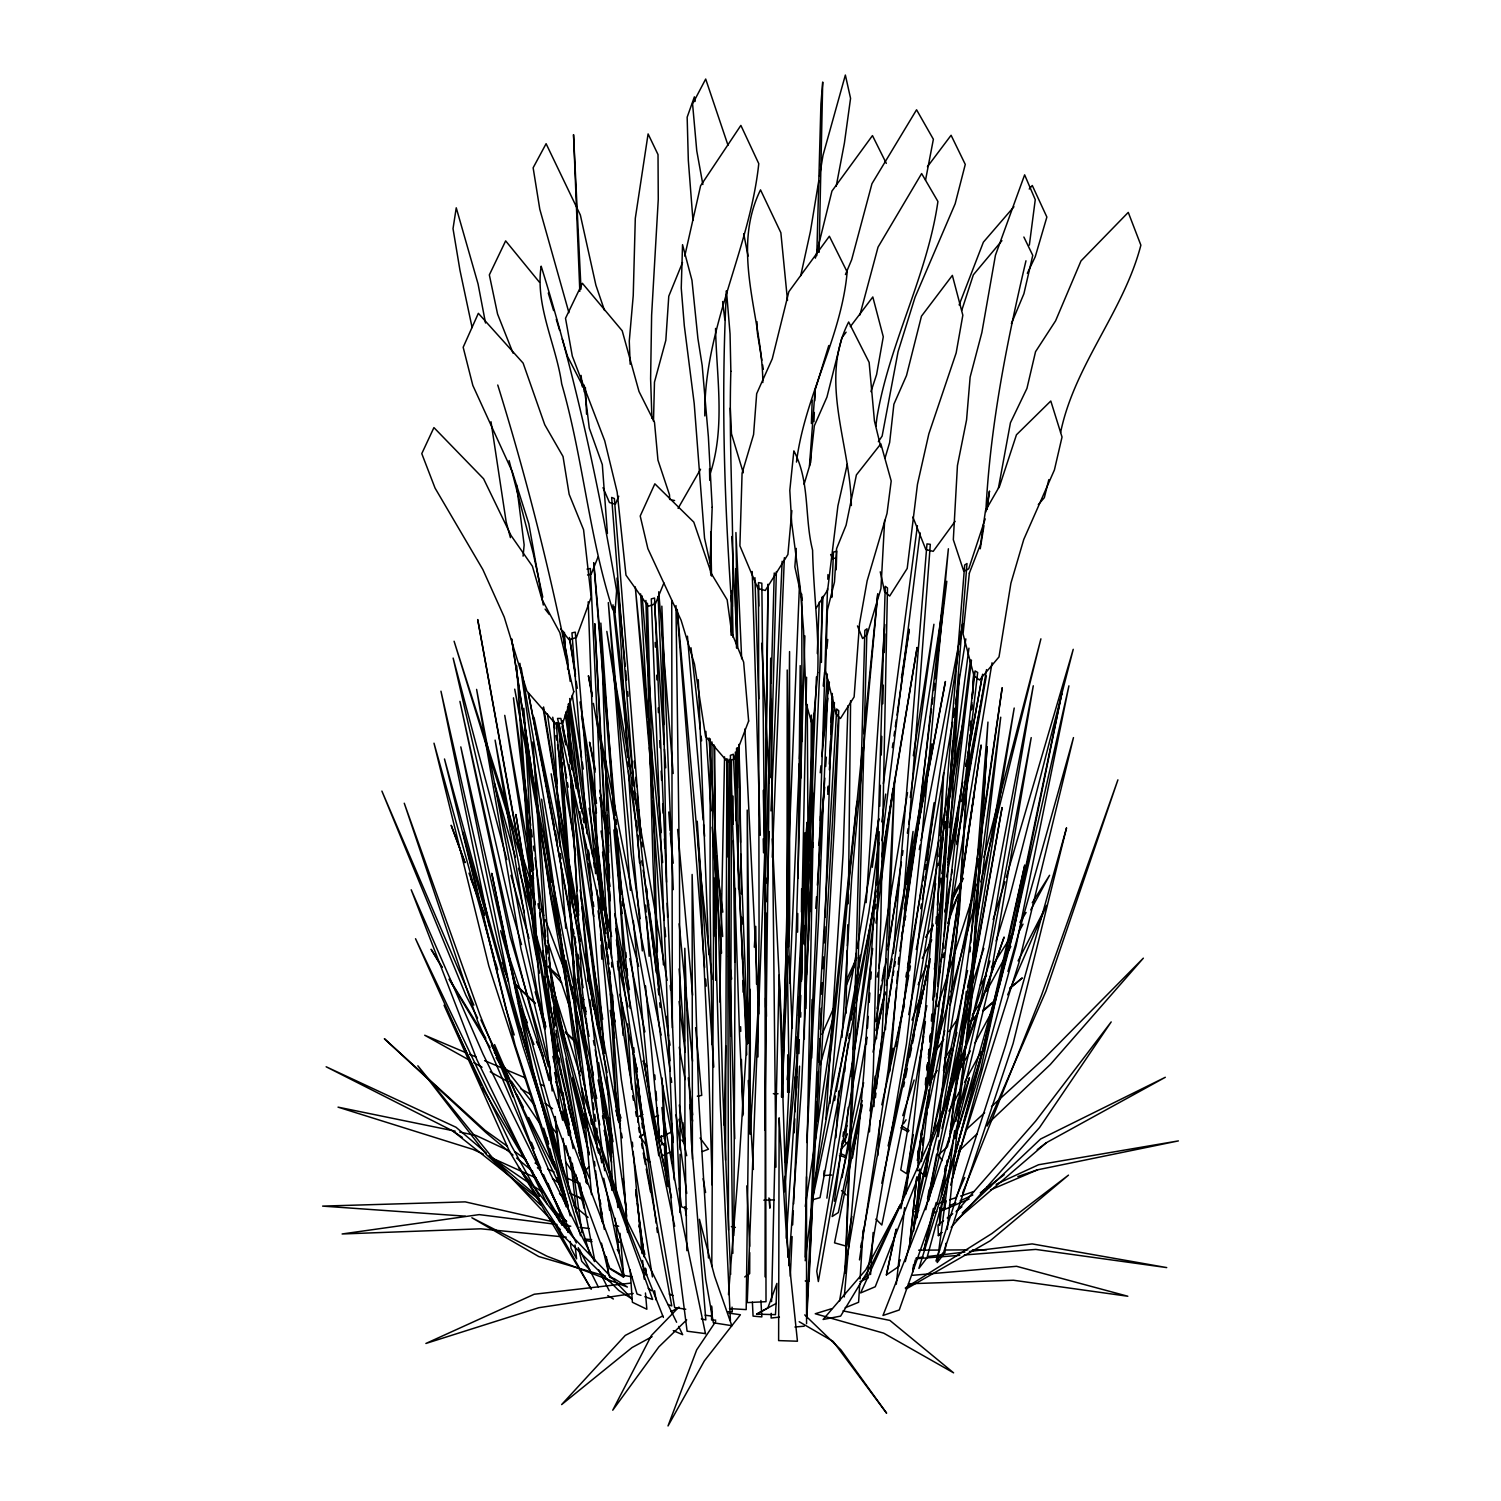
<?xml version="1.0" encoding="UTF-8"?>
<svg xmlns="http://www.w3.org/2000/svg" width="1501" height="1501" viewBox="0 0 1501 1501"><rect width="100%" height="100%" fill="white"/><g stroke="black" fill="none" stroke-linecap="round" stroke-linejoin="round"><path stroke-width="1.5" d="M715.564 328.438C716.484 376.995 725.677 427.766 709.86 474.729M715.621 928.068L714.701 746.278M765.06 1276.844L765.51 928.875L761.833 583.195L758.493 582.594L759.056 928.706L757.967 1056.948M808.457 940.339L807.294 704.438M710.292 738.867L710.048 900.225L712.206 1044.771M710.555 572.838L711.042 551.993L711.155 575.427M749.75 1252.622L749.693 1273.598L744.702 1276.957M750.068 1133.799L750.312 1042.932L747.217 810.071L747.892 1043.401M787.631 1092.334L787.706 1054.809M787.875 946.943L787.894 942.253M671.697 1163.031L671.885 1123.405M672.335 1027.829L671.735 600.438M711.643 1306.039L711.587 1319.998L715.771 1320.148M711.793 1266.469L713.819 877.747L720.311 1104.867L730.405 1320.636M733.82 1235.586L735.359 888.442M731.512 760.688L730.781 1035.971M796.618 1088.187L796.693 1076.555M796.825 1053.27L796.937 1036.985M811.703 1058.092L812.06 999.553M812.979 847.333L812.191 721.343M821.441 662.429L821.779 597.229M726.878 759.131L725.49 1160.217M715.677 980.378L716.709 856.152L722.713 1089.445L730.668 1274.387M730.18 759.619L728.717 940.189L732.863 1253.335M731.193 635.336L731.512 595.465L731.587 635.054M735.94 820.653L736.578 748.173M797.594 932.196L797.763 913.49M798.119 878.404L800.183 665.6L801.102 777.874M801.44 912.008L801.628 888.686M804.292 1038.917L806.093 851.386L796.449 1085.073L786.299 1238.363M850.598 700.742L848.497 889.793M765.229 861.105L767.987 584.208L764.684 852.549M730.068 759.112L727.835 944.054L728.51 1230.032M764.741 1130.272L770.688 658.17L775.961 1167.178M724.57 756.879L719.711 1001.974M810.484 911.445L811.272 715.039M819.79 865.045L819.865 860.373M820.109 844.05L820.315 830.072M820.465 820.747L820.54 816.075M810.596 462.89L810.746 453.658M724.176 1125.243L725.734 1045.803M801.234 943.322L806.581 677.214M844.688 1071.695L844.8 1067.042M845.907 1013.4L847.239 950.433M847.333 945.761L847.765 924.766M848.215 903.771L848.403 894.446M819.077 252.393L822.717 82.03L820.916 103.944L816.769 255.658M805.024 1257.012L812.867 845.438L801.515 1086.593L788.7 1265.568M653.498 421.331L654.474 382.117L665.825 340.314L668.771 296.204L682.523 262.544M782.565 1097.362L784.629 1008.71M784.835 999.385L787.256 894.408M799.545 1066.142L793.635 1203.896M800.671 1017.134L800.784 1012.462M801.534 979.778L804.949 832.717L806.018 1008.484M798.926 1053.589L799.283 1039.63M770.745 699.241L764.778 902.626M771.195 682.88L774.253 572.988M769.244 831.535L766.748 901.726M770.726 777.668L776.392 571.562M771.251 1313.337L771.12 1318.028L779.413 1317.109M771.57 1301.63L779.132 975.087L787.894 1257.444M804.874 635.861L795.962 941.108L785.379 1162.393M876.546 884.596L885.252 586.328L887.485 587.942L880.787 921.745L876.49 1038.73M879.755 806.281L880.374 785.323M881.256 755.041L881.8 736.391M882.776 703.781L883.32 685.15M884.277 652.522L884.84 633.891M567.603 669.352L567.866 660.271C549.103 567.453 525.857 475.442 497.75 385.025M781.496 1097.062L786.899 926.717L789.564 651.565L789.639 923.565L788.569 946.962M827.501 588.617L818.477 871.481L809.001 1086.574M827.801 579.255L827.952 574.583M825.231 917.336L832.305 693.443M836.188 569.817L836.789 551.167L833.449 552.124L831.648 596.422M847.99 705.751L843.13 853.281L825.925 1119.277M811.384 423.526L812.21 400.129M845.082 1273.167L855.701 971.879L864.857 630.326L866.978 628.806L858.009 968.595L845.138 1272.623M784.366 557.697L772.283 857.277M813.955 421.687L814.311 412.437M814.762 400.861L815.193 389.303M794.254 1132.842L794.779 1118.789M795.042 1111.772L796.75 1064.978M797.181 1053.289L797.875 1034.564M798.551 1015.839L799.245 997.133M799.845 980.753L800.802 955.011M805.268 945.011L813.73 713.407L805.268 892.776M816.431 676.876L808.701 870.749M817.313 653.517L819.227 602.145M873.995 1106.593L875.102 1076.161M885.477 1029.63L894.652 780.051L882.044 1034.996L876.396 1088.45M799.32 763.502L789.695 983.155M799.508 758.831L802.284 686.37M788.757 850.917L799.433 585.615M776.111 1303.487L776.918 1283.411L767.855 1307.915L756.635 1314.144L775.454 1314.651L776.111 1303.487L756.635 1314.144M822.98 596.366L806.469 975.012M828.252 680.328L818.608 918.087L806.769 1142.486M764.741 948.463L766.242 913.396M803.748 896.66L796.693 1061.526L784.291 1191.775M804.348 882.738L806.938 822.36L794.723 1056.216L785.811 1169.954M838.946 717.703L834.237 827.726L817.876 1121.472M799.864 1016.365L800.784 995.388M801.403 981.391L802.303 960.396M803.016 944.091L803.842 925.423M813.298 1185.677L809.039 1281.347L805.211 1280.953M815.362 1139.015L817.032 1101.678M817.238 1097.006L818.383 1071.339M818.795 1062.014L819.827 1038.673M820.259 1029.348L821.178 1008.334M821.816 994.337L822.323 982.667M822.961 968.67L823.467 957M824.105 943.003L824.818 926.68M770.951 810.878L782.152 561.243M781.758 1096.612L788.138 956.306M790.295 1276.282L792.134 1236.58M792.659 1224.91L793.316 1210.913M784.273 1185.677L784.723 1176.352M827.764 794.348L828.12 787.368M829.303 764.122L830.503 740.856M830.86 733.876L832.755 696.67M884.652 520.34L880.937 588.561L867.222 634.323L862.606 638.525L857.484 625.917M944.11 935.949L959.383 674.549L947.9 816.882M835.926 1137.645L838.759 1091.021M842.023 1037.416L851.649 878.911L877.747 594.115M870.58 1274.48L873.132 1232.509M877.822 1155.545L879.942 1120.572M970.059 735.152L959.514 909.512L930.245 1139.353M970.34 730.499L970.903 721.193M971.597 709.579L971.879 704.926M972.31 697.946L973.849 672.373L972.179 698.04M937.712 986.082L952.891 741.138L934.579 996.72M969.834 735.302L958.557 914.616L937.937 1135.338M970.415 725.977L970.715 721.324M971.447 709.673L971.879 702.693M973.361 958.951L973.793 951.972M977.226 896.247L987.958 722.075L970.809 942.59M750.068 1134.081L758.774 999.216M766.279 882.963L766.579 878.31M822.923 743.708L827.351 674.062M859.773 1283.599L858.591 1302.268L845.157 1307.784M860.073 1278.927L863.188 1229.919M869.454 1131.923L873.319 1071.245L879.211 831.685L863.938 1071.489L844.256 1296.958M884.858 624.585L866.171 902.645M913.527 1264.724L913.077 1271.741L913.64 1266.544M916.604 1218.024L919.832 1168.979M925.348 1084.904L925.817 1077.906M935.949 923.772L936.399 916.755M866.377 1044.415L866.846 1037.416M867.484 1028.054L868.272 1016.383M869.229 1002.349L869.848 993.005M870.805 978.99L871.274 971.973M875.552 908.893L875.871 904.221M754.29 947.15L755.754 926.342L756.523 984.187M815.737 908.368L816.544 896.754M817.37 885.14L824.837 778.137M825.663 766.504L826.3 757.198M917.167 1217.461L920.545 1170.705M921.389 1159.016L921.895 1151.999M922.402 1144.982L922.909 1137.964M927.111 1079.519L926.774 1084.21L975.106 670.928L977.676 672.467L933.378 1055.109M927.787 1070.175L928.293 1063.158M928.631 1058.486L929.307 1049.143M929.813 1042.126L930.32 1035.108M931.333 1021.074L931.84 1014.076M932.853 1000.041L966.982 563.532L964.693 564.995L937.337 905.122M809.471 465.985L815.081 390.129L828.777 345.568M796.262 548.409L794.855 566.853L802.153 600.044M827.783 790.764L828.12 786.13M829.359 769.863L834.443 702.468M784.179 1190.837L785.267 1176.915M970.096 951.878L970.453 947.225M704.813 415.927C703.65 328.006 749.656 249.598 758.774 163.665L740.875 125.39L700.592 185.768L684.756 256.071M728.473 1294.575L739.524 1155.808L750.181 989.347L746.185 1309.604L729.467 1308.591M889.718 1071.526L896.435 987.639M896.81 982.967L897.729 971.316M898.292 964.336L898.855 957.338M903.508 899.08L930.32 544.319L926.98 543.906L893.358 953.491M946.024 840.222L936.887 947.431M946.399 835.55L947.525 821.554M824.143 1170.855L823.749 1175.508L831.685 1175.039M829.959 1103.404L849.228 880.149L862.418 747.592M848.29 1107.4L845.232 1142.299L849.247 1144.381M853.375 1049.237L853.769 1044.583M791.853 510.584L787.912 554.507L765.285 590.493L757.855 588.43L739.899 545.839L742.076 473.171L753.577 434.558L756.673 393.694L772.264 358.795L788.851 291.701L829.359 236.239L847.164 271.944C841.31 338.081 804.574 396.283 796.487 462.083M985.838 511.954C989.985 426.903 1006.552 343.448 1025.971 260.78M824.706 787.124L818.908 845.194M830.71 721.793L832.436 703.125M933.172 1186.447L934.035 1177.159M523.08 556.158L524.149 544.919L516.513 484.804M808.382 839.866L810.184 821.216M810.859 814.236L812.885 793.26M823.242 686.051L824.593 672.073M826.845 648.77L827.745 639.445M831.817 597.492L832.267 592.839M863.807 733.651L877.71 594.096M820.24 772.771L820.953 765.791M821.891 756.466L827.745 698.246M828.214 693.575L829.378 681.942M945.874 1243.353L944.936 1252.622L937.206 1262.547L954.655 1130.591M947.262 1229.432L970.265 999.854L987.039 746.672L971.185 1005.576L955.874 1121.322M794.686 1081.677L795.155 1077.043M909.456 1247.275L916.661 1177.666M917.392 1170.705L921.483 1131.266M924.841 1098.788L932.29 1026.853L943.679 772.677L923.922 1029.029L906.079 1193.764M875.421 1097.738L875.909 1093.084M917.805 1154.682L918.293 1150.029M926.924 1068.731L927.43 1064.078M928.406 1054.79L928.913 1050.137M929.888 1040.85L930.639 1033.889M903.358 1009.104L922.046 835.25L948.388 548.766L917.524 831.254L899.831 951.071M896.285 1284.237L904.578 1207.686M909.85 1241.665L916.848 1176.822M918.349 1162.919L921.858 1130.497M787.162 1079.575L788.419 1067.962M808.364 884.389L812.904 842.549M913.621 1230.97L920.376 1170.799M921.408 1161.549L929.475 1089.82M930.001 1085.185L931.558 1071.301M932.327 1064.359L932.853 1059.725M942.797 1197.573L939.626 1225.398L939.757 1207.611M944.129 1185.996L947.037 1160.498M949.157 1141.961L966.344 991.298M971.447 660.065L947.881 859.435M917.205 827.445L917.768 822.792M918.312 818.158L931.446 708.997M932.008 704.344L932.853 697.383M933.678 690.422L934.523 683.443M935.085 678.808L946.812 581.262L908.818 823.955M805.193 1260.727L832.455 1038.092L856.94 801.44L830.353 1042.839L805.249 1206.429M881.95 840.654L920.075 532.78M949.345 827.576L970.434 660.29M927.224 1070.851L928.106 1063.871M928.988 1056.892L929.87 1049.912M930.751 1042.932L931.633 1035.971M932.515 1028.992L933.097 1024.339M939.57 973.173L940.452 966.194M941.033 961.541L941.915 954.561M942.515 949.908L943.397 942.928M872.7 948.501L861.799 1034.076L818.345 1281.554L816.769 1271.272L853.337 1056.948M875.946 923.059L893.039 788.926L877.222 897.56M925.517 1176.503L927.881 1157.928M1029.348 245.132L1035.258 199.671L1024.639 174.848L995.444 255.226L981.86 332.565L970.134 377.089L966.569 419.886L957.432 465.591L953.323 539.685L963.792 571.337L968.708 568.841L985.2 518.914M878.76 818.552L872.287 867.315M883.376 783.691L917.411 525.744M947.788 809.958L948.388 805.343M951.428 782.227L952.628 772.977M954.448 759.112L968.952 648.169M987.076 509.496L989.497 491.015L986.532 509.496M875.815 426.359L877.016 417.184C889.342 342.997 927.28 275.959 937.919 201.49L921.633 173.553L878.029 247.14L859.885 315.004M834.387 1201.269L842.342 1141.173M842.943 1136.538L843.562 1131.923M850.917 1076.442L853.356 1057.961M854.576 1048.711L875.702 889.211M876.321 884.596L877.241 877.653M901.407 862.156L887.992 949.964M902.364 855.232L902.983 850.617M910.244 797.481L933.922 624.266L913.321 755.716M926.849 1069.725L927.787 1062.746M928.425 1058.111L929.682 1048.824M930.639 1041.844L931.577 1034.883M932.534 1027.922L937.262 993.08M826.863 1198.154L848.14 1043.139M848.778 1038.523L849.416 1033.889M851.33 1020.005L855.776 987.62M856.414 982.986L860.223 955.236M918.687 1070.269L919.325 1065.635M919.963 1061.001L925.423 1021.618M941.352 1196.109L943.566 1179.992M944.842 1170.78L945.48 1166.183M950.246 1131.66L972.798 968.239M977.902 858.647L967.732 930.245L943.491 1070.626M978.896 851.705L979.872 844.782M980.528 840.166L1002.18 687.721L967.376 925.46L950.171 1005.295M878.779 842.793L868.835 912.42L836.263 1091.433M881.762 821.891L885.721 794.048M892.345 747.611L893.02 742.976M894.014 736.015L894.671 731.362M895.328 726.728L896.322 719.767M896.998 715.114L909.25 629.238L901.444 677.87M874.201 918.349L854.519 1050.025M904.127 920.244L904.803 915.61M905.478 910.976L914.916 846.02M974.318 793.56L938.35 1037.285L900.881 1208.661M859.473 1259.902L888.329 1068.881L913.058 831.46L879.061 1069.068L839.528 1301.198M925.085 869.285L925.779 864.689M926.492 860.092L958.539 651.078M959.589 644.192L962.76 623.515L921.051 840.447M907.523 792.603L878.873 967.864M907.355 833.205L908.086 828.571M878.76 819.114L857.184 948.369M952.516 722.075L922.365 899.455M953.266 717.459L954.749 708.209M955.48 703.594L965.837 638.901M980.247 548.784L983.962 525.669M973.305 961.935L1014.207 708.04L974.993 929.119M903.527 1079.482L935.686 883.676M938.707 865.251L943.247 837.596M944.767 828.383L945.893 821.479M992.048 662.785L944.786 948.276M818.777 180.795L810.39 231.586L800.708 275.734M819.546 176.18L822.98 155.391L845.363 75.05L850.56 98.353L844.425 142.989L836.188 186.33M875.74 895.365L856.227 1003.043M882.25 856.339L917.149 647.419L881.837 856.583M876.021 891.069L870.205 925.535L812.416 1199.806L820.034 1197.629L855.382 1007.621M889.549 996.139L892.251 980.078M893.02 975.5L893.808 970.903M894.577 966.325L895.346 961.728M904.221 908.968L932.027 743.802L886.322 985.425M913.283 1134.606L906.66 1173.707L900.788 1169.973L923.715 1036.403M943.228 957.488L943.998 952.891M852.455 1157.984L859.96 1114.061M860.748 1109.445L861.536 1104.83M875.758 1021.618L886.416 959.195M851.893 1216.467L846.808 1246.299L834.537 1242.847L862.362 1104.961M869.942 1110.89L881.706 1042.032M882.494 1037.454L883.282 1032.857M885.628 1019.085L889.155 998.428M956.925 842.924L986.532 669.596M927.505 1198.999L929.081 1189.749M938.181 1136.632L965.462 977.282L1000.735 717.197L970.959 973.361L947.075 1099.239M877.203 1008.578L878.01 1003.963M878.798 999.366L879.605 994.75M880.393 990.135L881.2 985.519M881.988 980.903L884.389 967.057M887.973 946.287L898.743 883.976M945.067 912.026L946.662 902.814M896.041 1229.357L886.416 1274.931L898.574 1266.619L899.774 1259.714M918.068 1154.006L929.194 1089.651M929.982 1085.054L943.51 1006.908M931.183 1141.98L925.216 1176.503L918.593 1170.33M842.08 1177.628L866.752 1037.003M877.259 977.076L878.066 972.46M945.048 911.557L950.715 879.211M951.521 874.595L952.328 869.98M956.775 844.575L986.326 675.957L961.447 801.534M898.574 1266.619L899.793 1259.695M917.299 1160.498L940.076 1031.318L981.147 744.984L941.765 1012.894L900.844 1206.579M912.514 1038.636L932.834 924.016M939.345 887.335L940.977 878.179M941.784 873.582L944.223 859.829M945.03 855.251L946.249 848.365M890.299 1064.19L893.17 1048.148M905.854 977.057L906.66 972.46M907.486 967.882L922.214 885.327M923.04 880.749L923.847 876.171M896.003 1046.441L896.829 1041.863M897.654 1037.266L908.762 975.237M909.587 970.659L910.413 966.062M920.713 908.63L921.539 904.034M813.167 1191.212L856.358 952.947M937.187 925.216L942.196 897.579M948.032 865.345L961.353 791.665M965.95 766.336L982.611 674.23M834.594 1100.608L835.438 1096.011M860.617 1247.369L861.461 1242.772M862.287 1238.156L897.467 1044.79L934.091 802.772L906.454 1043.814L866.884 1276.319L863.188 1278.571M937.525 863.45L908.705 1014.657M938.782 856.583L945.048 822.229M946.305 815.343L964.317 716.84L939.814 835.419M998.409 488.163L1010.436 422.775L1026.947 388.403L1035.54 351.703L1055.597 320.801L1080.983 260.949L1128.264 212.392L1140.873 245.17C1123.686 311.551 1074.547 364.724 1060.607 432.438M937.412 919.7L938.256 915.103M939.101 910.525L941.634 896.754M942.497 892.176L943.341 887.579M947.975 862.343L962.76 782.059M965.725 765.998L966.569 761.401M967.413 756.823L982.198 676.519M907.186 884.258L908.067 879.661M908.931 875.045L945.424 681.51L914.784 842.061M885.027 992.33L873.019 1052.088M927.974 1199.956L936.662 1154.175M937.525 1149.597L939.27 1140.441M925.535 180.12L933.378 139.274L916.567 109.779L871.968 183.685L851.667 259.711L845.438 274.57M910.413 864.989L913.921 846.639M919.287 849.585L920.169 845.025M937.468 922.552L938.838 915.704M939.739 911.145L941.99 899.718M946.512 876.884L958.276 817.52M903.564 1086.78L904.503 1082.202M905.459 1077.624L907.336 1068.468M909.7 1057.042L911.576 1047.886M912.514 1043.308L914.409 1034.151M918.162 1015.858L919.588 1008.991M920.526 1004.413L929.945 958.67M926.849 1005.651L881.837 1225.041L875.89 1219.056M934.354 969.083L935.761 962.216M916.267 949.439L938.875 839.978M901.444 936.493L903.846 925.048M904.803 920.469L905.741 915.891M912.871 1271.403L915.272 1259.977M925.779 1209.75L961.147 1040.812L1002.086 807.557L959.383 1046.891L905.272 1261.628M862.118 1100.608L838.327 1212.545L832.154 1216.523L863.638 1082.671M876.697 1032.088L884.952 993.249M888.348 977.264L892.232 958.989M913.34 1224.91L967.563 970.547M881.781 1183.257L930.001 959.12M917.749 1155.845L918.725 1151.286M926.098 1117.063L927.074 1112.504M928.068 1107.944L944.767 1030.38M886.416 1274.931L896.397 1229.225M881.8 1104.849L904.409 1004.244M847.296 464.203L837.914 505.875L827.651 590.024L816.375 607.755M888.104 1145.938L929.926 961.878M941.99 1128.527L960.077 1048.824M961.128 1044.283L962.16 1039.724M963.192 1035.165L984.393 941.821L1033.288 685.788L989.234 947.112L928.612 1200.913M933.434 1208.324L924.053 1249.451L936.174 1202.545M947.469 1146.595L958.407 1098.601M959.439 1094.023L982.329 993.456L1031.206 737.61L988.296 989.909L959.458 1107.532M875.909 1030.493L884.99 991.917M888.198 978.296L890.862 966.963M915.103 1209.543L916.173 1205.003M917.786 1198.173L931.708 1139.128M933.847 1130.047L956.869 1032.388M967.582 986.945L972.948 964.242M952.141 1179.505L960.396 1145.638M983.455 1050.775L986.757 1037.229M987.864 1032.707L990.06 1023.682M998.84 987.545L1011.486 935.592L1061.714 693.706L1013.475 931.521L1001.505 974.262M815.362 258.153L831.948 191.059L872.456 135.597L886.303 163.365M980.847 881.931L1040.906 638.826L983.924 857.24M1048.824 479.645L1044.34 497.638L1038.317 504.674M820.315 1064.622L833.768 1015.558M979.234 875.252L980.397 870.749M946.925 1185.452L943.941 1196.785L944.448 1207.667L946.287 1200.894M954.073 1158.265L1011.224 940.789L1068.918 685.844L1016.027 946.193L950.621 1185.115M937.637 1041.225L949.833 996.364M951.052 991.88L974.806 904.39M958.595 1127.195L1000.229 978.765M1004.976 881.781L993.155 919.569M1006.289 877.297L1073.234 649.314L1009.179 898.799L996.139 941.014M804.104 484.26L810.09 464.128L814.33 425.815L826.938 397.108L841.892 337.763L846.114 332.19M884.99 458.218L889.643 442.551L893.883 404.238L906.51 375.531L921.464 316.186L952.366 275.396L962.835 315.21L956.156 352.96L928.838 433.864L917.467 484.298L907.204 568.447L889.68 596.047L884.633 591.75L880.261 571.825M937.75 1129.784L941.183 1118.677M955.612 1072.052L956.981 1067.605M967.282 1034.283L989.947 960.996M953.942 1169.579L1018.841 963.06L1073.478 737.591L1007.94 971.466M944.542 1171.662L951.578 1149.41M955.105 1138.283L986.814 1038.185M902.776 1115.637L914.128 1080.026M937.562 1006.589L976.626 884.202M943.697 1072.54L950.865 1050.362M967.357 999.385L983.83 948.388M961.747 310.388L973.361 274.796L1001.918 240.685M870.936 391.648L876.603 374.518L883.282 336.787L872.813 296.973L850.335 326.636M912.008 1020.023L922.552 991.429M947.731 923.284L958.276 894.69L949.683 913.959M822.004 1034.358L834.256 1006.646M959.139 304.947L983.38 242.168L1013.944 206.744M598.055 556.946L591.244 574.02L587.566 575.033M962.629 1192.957L1041.563 995.107L1117.907 779.845L1045.953 991.129L987.151 1126.031M565.37 1196.241L563.663 1200.481L562.95 1193.539M663.93 582.951L655.468 603.665L648.282 606.348L625.973 575.146L617.155 492.084L604.734 440.844L572.313 356.112L565.521 318.287L582.369 283.276L622.202 330.783L639.013 391.498L654.511 422.4L657.945 460.094L669.502 494.842L669.69 499.495M576.853 1177.816L575.239 1181.756L574.076 1177.253M846.208 985.688L855.082 964.355M1011.374 323.653L1023.907 293.746L1032.763 255.376L1023.87 237.027M618.75 496.212L615.335 504.298L609.462 502.516L603.027 487.675M845.082 1130.009L846.92 1125.731M562.031 1222.696L563.869 1218.474M1007.678 994.844L1046.629 905.366L1018.072 960.884M955.405 1198.83L964.749 1177.422M918.18 984.6L926.774 965.331M845.982 981.166L856.752 957.826M1027.322 273.313L1035.258 256.69L1046.872 217.045L1032.275 185.486L1029.217 189.032M841.517 1146.332L847.577 1133.818M922.271 958.332L931.765 939.87M952.872 898.855L963.436 878.348L952.084 896.041M991.598 1012.293L975.012 1042.876M948.951 1111.134L960.002 1090.627M964.43 1082.427L981.016 1051.657M986.513 991.279L1010.848 946.512M1018.597 932.271L1023.025 924.128M1030.755 909.887L1049.574 875.289L1032.256 902.72M678.077 508.37L700.554 469.231M958.745 1071.114L970.359 1050.944M980.322 985.031L986.513 975.218M991.448 967.394L1012.481 934.072M1019.892 922.308L1026.084 912.514M903.564 1123.724L906.06 1119.784M929.776 1082.315L937.262 1070.476M944.767 1058.637L950.996 1048.786M972.235 1015.258L980.979 1001.448M907.955 964.805L910.469 960.884M925.592 937.299L933.172 925.517M945.78 905.872L948.294 901.932M715.696 1321.537L696.689 1349.868L668.02 1425.95L704.344 1360.919L740.406 1314.745L728.923 1313.094M878.348 441.726L882.138 436.078L898.086 351.609L915.047 297.292L955.161 203.761L965.274 164.416L951.09 135.259L927.412 166.742M935.761 1050.831L943.735 1039.236M949.026 1031.525L958.313 1018.016M955.086 521.372L933.19 551.336L925.854 549.554L912.871 517.057M956.137 1211.889L1035.671 1121.078L1111.19 1021.918L1039.536 1127.57L951.165 1227.349M584.602 1171.606L588.88 1166.765M841.16 1149.034L847.633 1142.242M678.658 1307.296L651.396 1335.515L612.746 1410.208L658.864 1346.885L686.689 1319.867M958.332 1151.586L977.057 1133.874M987.283 1124.193L1050.287 1064.565L1143.349 958.163L1044.452 1058.205L991.486 1106.537M943.547 1220.745L938.031 1224.929L938.35 1235.604L941.765 1232.396M962.216 1213.071L1040.625 1138.996L1165.32 1077.286L1046.422 1142.674L1037.229 1149.635M947.037 1147.083L938.5 1154.869L942.215 1160.648M965.837 1129.915L984.637 1112.766M938.35 1235.604L941.896 1232.565M956.062 1220.369L1046.422 1142.674M970.828 1021.28L976.157 1016.796M983.249 1010.83L993.887 1001.861M1009.873 988.408L1022.294 977.939L1009.685 988.333M935.874 1049.161L939.476 1046.197M970.078 1020.98L977.282 1015.032M982.686 1010.586L995.294 1000.191M905.272 1288.064L991.88 1233.559L1068.487 1175.133L990.135 1240.839L906.116 1289.003M947.225 1217.968L952.722 1213.784M956.4 1210.988L961.916 1206.804M980.284 1192.863L1004.169 1174.739M640.983 1136.163L644.342 1133.724L635.617 1082.953M639.445 1137.158L643.085 1134.869M652.109 1336.64L632.052 1347.56L561.637 1404.58L625.26 1335.421L662.692 1315.964M671.003 1311.63L679.315 1307.315M639.238 1116.275L643.01 1114.455M661.81 1156.126L670.046 1152.111M672.035 1131.773L659.446 1137.608L645.524 985.913M859.942 1281.666L868.347 1277.783M932.515 1213.577L936.755 1211.626M940.996 1209.675L945.236 1207.723M949.476 1205.753L955.856 1202.826M960.096 1200.875L972.817 1195.021M983.436 1190.143L989.797 1187.216M996.157 1184.27L1038.598 1164.738L1178.379 1140.91L1037.623 1169.804L1017.828 1176.54M941.333 1210.875L969.139 1199.018M990.547 1189.88L1037.623 1169.804M702.468 1151.492L708.434 1149.222L700.104 1138.002M654.173 1117.138L658.526 1115.524M914.465 1211.776L918.856 1210.275M936.455 1204.271L945.255 1201.288M949.645 1199.787L956.25 1197.535M960.64 1196.034L973.83 1191.531M987.039 1187.047L991.429 1185.546M831.854 1308.628L815.249 1313.75L883.714 1333.169L953.604 1372.852L889.887 1320.411L843.018 1310.88M587.022 569.123L590.343 568.504L606.254 916.905M697.346 1096.18L701.736 1095.374L695.601 1027.716M836.245 557.978L832.53 558.578L830.635 554.488M633.197 1293.468L538.821 1307.709L425.89 1343.47L534.225 1294.237L630.439 1283.149M916.173 1257.932L923.134 1257.088M927.768 1256.525L964.88 1252.04M969.533 1251.478L1032.163 1243.897L1166.727 1267.594L1035.728 1249.414L964.374 1254.967M794.93 1327.015L804.236 1326.19M912.702 1275.306L1016.552 1266.3L1127.814 1296.245L1013.419 1280.24L908.424 1283.787M916.023 1258.739L959.758 1255.324M763.821 1200.181L774.272 1199.881M918.631 1250.183L939.72 1250.052M944.392 1250.014L967.826 1249.864M972.498 1249.826L986.551 1249.733M773.334 1093.704L778.025 1093.741M728.098 1311.705L732.282 1311.836L732.075 1307.146M465.272 1216.166L322.621 1206.11L465.197 1201.869L553.944 1222.02M566.233 1237.18L480.77 1228.812L342.115 1233.972L479.213 1214.609L557.04 1224.46M584.715 1239L591.657 1239.676M561.618 1225.041L570.774 1226.204M579.93 1227.349L589.086 1228.512M705.17 1315.214L712.056 1316.152L711.474 1306.846M685.769 1309.228L674.643 1307.521L643.46 1123.986L615.86 928.594L652.597 1121.81L674.681 1226.242M632.221 1276.863L623.665 1275.362L620.044 1233.297M671.247 499.908L674.587 500.527M614.416 1225.416L618.693 1226.242M585.277 1240.37L592.069 1241.74M455.159 1131.154L338.044 1107.138L472.777 1149.334L483.322 1154.1M459.756 1132.092L475.817 1135.375L509.683 1151.211M731.419 1226.598L735.359 1227.405M560.755 1223.559L567.584 1225.116M701.361 1318.891L705.826 1319.923L691.21 1139.578L684.812 948.276L684.906 1134.437L686.858 1250.671M605.335 1276.038L538.765 1256.543L471.877 1217.761L546.908 1256.168L627.399 1287.051L614.209 1278.627L609.762 1277.332M839.453 1155.357L845.326 1157.365M640.946 1295.363L637.043 1293.993L583.345 1114.511L535.013 930.376L587.604 1120.14L652.616 1299.453L644.83 1296.714M669.24 1294.05L673.18 1295.551M667.832 1304.425L671.754 1305.945L630.664 1079.031L594.865 848.44L621.301 1079.388L652.428 1276.938M687.083 1208.887L681.529 1206.748L679.259 1188.229M465.348 1052.464L424.708 1035.24L469.757 1060.381M469.625 1054.265L476.042 1056.985M484.598 1060.607L525.219 1077.831M540.191 1084.172L544.469 1085.973M673.274 1330.637L682.692 1334.708L678.64 1326.415M840.053 1153.35L846.376 1156.164M489.645 1156.952L536.007 1177.91M569.723 1193.145L582.369 1198.849M535.069 1163.087L539.309 1165.076M547.771 1169.035L554.113 1172M566.815 1177.929L579.499 1183.876M462.383 1137.495L452.795 1130.947L326.149 1066.779L455.985 1127.251L486.305 1153.031M642.935 1272.098L646.856 1274.236M900.769 1127.776L908.18 1131.829M473.847 1062.67L482.046 1067.23M490.227 1071.808L508.651 1082.09M520.941 1088.938L531.185 1094.642M610.738 1268.72L624.078 1276.413L603.721 1178.21M605.034 1278.552L610.738 1281.854M799.189 1321.724L833.149 1341.425L886.622 1413.21L840.898 1349.812L804.724 1314.895M607.811 1295.607L613.384 1299.003M901.745 1125.769L909.024 1130.722M489.213 1155.808L542.855 1192.432M507.376 1146.276L484.842 1130.159L384.35 1038.711L486.211 1132.805L513.023 1155.057M514.899 1151.642L526.157 1159.71M537.414 1167.759L541.186 1170.442M552.443 1178.51L559.948 1183.876M578.729 1197.291L582.482 1199.974M648.188 1288.233L651.603 1290.691M644.285 1157.909L649.933 1161.98M545.013 1103.291L552.556 1108.714M452.795 1130.947L539.009 1199.468M555.52 1212.583L566.515 1221.326M516.588 1158.022L532.686 1171.38M559.479 1193.633L563.063 1196.616M573.776 1205.509L588.073 1217.386M489.87 1156.07L536.251 1195.49M554.094 1210.65L566.571 1221.27M548.203 966.606L560.117 977.601M580.549 996.458L583.945 999.61M594.152 1009.047L597.567 1012.181M540.529 1204.984L486.418 1154.55L417.841 1065.785L491.934 1157.121L560.229 1229.525M564.207 1227.049L569.273 1231.777M515.237 984.187L535.294 1003.231M565.37 1031.806L573.738 1039.743L579.011 1047.435M841.573 1190.612L846.132 1194.965M515.181 984.393L535.2 1003.587M565.22 1032.369L578.56 1045.146M589.63 1269.752L581.731 1261.272L578.26 1247.669M658.057 1138.077L665.543 1146.839M549.554 968.595L561.693 982.892M581.431 1006.102L585.972 1011.449M596.61 1023.945L601.169 1029.311M539.478 282.263L505.649 240.873L489.345 274.889L497.563 314.047L513.023 353.091M535.182 1106.162L500.396 1062.033L494.317 1052.145M549.666 1124.53L556.927 1133.724M581.562 1164.964L585.897 1170.48M545.088 609.106L549.328 614.509M560.605 628.938L569.067 639.764L576.384 637.512L591.188 597.154L583.57 529.722L569.16 494.336L563.025 456.492L544.75 424.727L523.117 363.111L478.35 313.315L463.171 347.275L472.834 385.438L512.404 471.971L528.84 523.849L543.287 605.034M643.16 1061.338L647.325 1066.948M681.886 1140.066L684.55 1143.856M639.782 1136.013L646.406 1145.638M504.805 1071.433L496.099 1057.642M511.278 1081.058L541.073 1125.337M565.671 1161.905L572.144 1171.53M442.044 967.057L431.106 949.251L441.932 967.319M449.343 978.933L485.817 1038.298M591.244 1289.209L553.081 1220.988M449.155 979.346L490.095 1047.604M590.962 1288.608L509.758 1151.942L444.052 1005.22L511.184 1145.301L539.497 1196.447M482.365 1087.944L564.226 1226.017M559.779 1222.246L488.125 1090.795L415.533 938.725L481.427 1085.805M617.249 1249.507L619.087 1252.979L615.072 1218.174M477.581 1018.053L465.873 995.257L381.892 791.083L473.866 1005.163M491.409 1044.996L508.445 1078.168M516.944 1094.736L523.342 1107.175M528.652 1117.532L555.257 1169.354M594.546 1261.572L550.623 1174.251L494.58 1044.583L541.805 1173.932L576.328 1242.978M598.73 1269.884L609.2 1290.672M579.461 1249.264L598.299 1286.92M559.779 1210.144L483.022 1054.077L411.199 889.774L476.774 1059.387L547.058 1203.896M676.613 1322.25L625.955 1218.474L582.088 1090.852L622.052 1212.264L663.386 1317.446M615.954 1235.267L619.369 1242.378M518.333 1003.662L527.395 1022.669M536.476 1041.675L543.55 1056.441M555.651 1081.771L562.706 1096.556M480.902 1019.948L565.314 1197.273M568.297 1232.471L548.034 1183.426M540.773 1168.172L477.449 1020.661L404.257 803.223L479.832 1014.62L513.061 1096.856M543.512 1174.589L568.297 1232.302M522.329 1016.421L533.962 1044.49M561.712 1111.397L565.295 1120.027M567.078 1124.343L570.661 1132.974M578.711 1152.393L589.461 1178.304M531.41 1142.299L534.037 1148.79M541.204 908.968L543.7 915.497M545.37 919.85L565.314 972.104M616.029 1104.942L621.02 1118.001M464.972 862.306L451.163 825.269L464.954 862.681M469.025 873.188L484.448 914.578M502.31 962.479L507.188 975.556M470.639 878.085L484.429 915.497M503.886 968.314L507.132 977.113M604.528 310.463L595.897 285.209L580.362 215.056L546.101 143.702L533.136 167.793L539.797 209.239L568.917 312.677M728.004 145.278L705.695 79.046L692.58 103.944L696.764 150.851L702.862 184.492M534.806 902.758L454.09 641.227L530.397 880.655M547.396 940.527L569.63 1007.19M602.989 1107.175L608.918 1124.943M567.791 1206.091L515.087 1045.071L462.946 832.136L523.061 1046.647L590.043 1254.461L513.774 1009.929L444.484 758.981L505.818 1008.353L514.224 1034.977M552.856 1164.476L488.838 966.006L433.995 743.183L494.298 958.52M557.171 1177.872L561.487 1191.25M494.936 960.753L497.769 969.608M543.662 1128.17L548.578 1143.706M554.188 1161.455L568.204 1205.828M553.231 989.084L580.212 1075.692M548.297 293.051L553.606 310.557M556.271 319.3L559.592 330.239M562.256 338.982L567.566 356.488L584.546 389.416L589.274 428.123L602.314 464.597L607.417 533.474M743.276 472.796L731.475 433.77L730.255 408.084M529.009 938.425L511.015 875.364M545.745 994.525L553.1 1019.217M577.21 1100.008L585.24 1126.932M580.587 1235.736L532.761 1075.054L491.765 873.301L532.63 1068.487L570.174 1215.904M548.334 1066.686L510.19 936.83L459.925 701.38L512.929 940.771L549.028 1080.401M521.504 944.579L509.833 904.071L453.133 658.076L506.794 859.529M535.144 991.842L545.52 1027.847M568.222 1106.612L581.844 1153.875M515.35 857.071L494.467 783.128L524.356 912.664M518.52 868.272L534.337 924.297M543.831 957.901L545.107 962.385M529.421 1060.006L511.184 994.731L460.807 746.898L517.714 997.884L564.207 1173.895M530.679 1064.509L536.964 1087.024M538.221 1091.527L540.097 1098.282M542.63 1107.288L544.507 1114.042M546.664 1137.402L548.54 1144.137M549.779 1148.621L555.426 1168.81M558.56 1180.03L565.445 1204.703M509.102 460.601L533.343 553.813L542.78 597.173M510.415 537.639L506.175 521.954L490.996 421.743M638.619 966.269L629.576 932.384L622.352 898.011M508.332 981.71L498.201 943.341L440.956 691.173L489.364 926.136M520.265 1026.834L526.213 1049.405M563.194 1189.317L565.839 1204.778M565.933 1145.713L572.913 1172.731M880.862 447.204L874.445 420.993L869.135 362.398L848.665 322.002C818.57 380.71 850.56 444.258 851.348 505.556M532.067 911.951L526.513 889.23L477.712 619.575L533.587 926.023M533.718 918.781L535.388 925.592M543.174 957.413L544.844 964.224M572.613 1077.849L584.827 1127.833M550.023 1068.318L520.903 948.576L476.605 689.391L525.05 943.06L544.713 1029.405M557.715 1099.952L562.669 1120.271M575.859 1174.495L584.095 1208.399L580.437 1186.165M545.726 1026.797L536.926 990.36L495.086 740.106L539.553 973.042M552.875 1056.404L569.367 1124.699M587.341 1183.914L555.764 1051.788L515.856 814.461L553.25 1045.822L573.119 1148.565M601.488 1243.128L609.65 1277.295M615.992 1110.121L618.656 1121.51M548.691 982.949L542.668 950.771M551.392 994.356L589.011 1153.988M599.743 1199.599L600.832 1204.158M599.443 884.202L560.849 718.454L557.546 718.435L605.428 930.47M602.614 897.823L611.601 936.418M617.418 961.39L627.943 1006.796M748.061 256.127L743.727 233.781M596.741 1098.413L563.963 957.094L514.712 689.147L567.753 958.445L593.42 1074.791M604.153 1130.328L611.545 1162.224M787.5 300.425L780.858 232.711L760.519 189.876C730.124 251.586 762.527 318.212 762.827 382.549M649.201 1099.895L671.51 1197.554M619.838 994.319L636.931 1069.219M550.229 1023.25L586.553 1182.938M554.563 1072.577L566.984 1127.101L563.081 1092.615M608.505 944.167L609.537 948.726M602.483 1115.862L611.545 1156.915M608.58 1095.317L592.689 1022.35L551.148 773.784L597.079 1024.414L607.136 1072.596M587.735 978.014L603.533 1051.3M616.386 1110.853L618.844 1122.298M559.685 936.999L550.792 895.853L539.516 821.798M563.156 952.985L564.132 957.563M565.126 962.122L567.097 971.26M568.091 975.838L573.026 998.69M548.934 965.781L566.946 1050.043M572.782 1077.38L589.33 1154.813M601.019 1209.468L601.995 1214.028M661.153 1035.033L596.629 716.971M678.996 1119.314L686.707 1155.751M472.121 327.574L459.963 270.274L453.021 228.659L456.248 207.813L478.05 283.914L485.517 322.996M595.353 769.675L589.574 742.169L595.071 772.133M599.706 790.295L608.843 833.843M639.163 1226.298L640.12 1230.895M562.068 726.578L565.858 744.852M582.407 824.743L583.345 829.321M598.524 1153.087L575.333 1041.206L541.655 799.17L572.838 1035.334L604.359 1229.432M544.075 976.513L554.563 1027.022M555.989 1033.908L582.219 1160.142M583.176 1164.72L584.133 1169.317M629.801 958.614L644.886 1031.844M580.193 941.427L534.018 717.328L583.139 987.714M574.02 963.042L562.706 908.011L521.203 667.907M577.322 979.084L589.086 1036.384M598.055 1079.951L611.714 1146.426M560.68 935.254L553.625 896.266M565.877 960.396L599.818 1124.962M608.768 1168.378L612.07 1184.383M592.069 694.062L588.411 675.713L592.144 696.464M614.735 913.94L629.482 989.553M643.347 1060.588L663.911 1165.977M665.712 1175.133L667.945 1186.597M554.469 826.582L528.39 693.331L572.313 924.616M555.37 831.179L557.621 842.661M559.873 854.144L560.774 858.741M593.42 1040.587L594.321 1045.184M595.203 1049.781L613.083 1141.698M620.495 1128.677L603.252 1039.349L572.369 796.431L600.475 1033.551L626.517 1209.844M621.395 1133.274L622.277 1137.852M639.088 1224.891L640.852 1234.066M641.734 1238.644L643.066 1245.511M643.948 1250.089L644.83 1254.686M579.742 1182.826L594.752 1260.465M573.176 929.194L574.057 933.772M574.921 938.35L575.784 942.928M577.96 954.373L578.842 958.951M543.944 958.22L545.257 965.087M546.12 969.665L548.728 983.436M553.494 1008.653L586.441 1182.863M632.615 1095.786L633.46 1100.346M635.598 1111.791L636.443 1116.369M638.582 1127.814L639.426 1132.373M641.565 1143.818L642.409 1148.396M643.254 1152.974L645.392 1164.42M646.237 1168.979L650.515 1191.869M593.739 916.436L572.275 785.267M566.477 848.478L578.767 915.216M585.972 954.336L586.816 958.951M587.679 963.548L600.381 1032.594M601.226 1037.191L602.07 1041.788M673.011 1142.561L593.383 703.387M684.756 1206.729L686.445 1215.885M599.725 797.481L608.599 845.851M667.138 980.341L634.229 791.909M679.259 1047.229L685.113 1079.519M689.71 1104.886L692.636 1121.041M703.087 1178.698L705.601 1192.526M579.461 1057.511L551.223 900.638L539.647 824.218M583.195 1078.262L589.837 1115.187M590.662 1119.784L591.488 1124.399M533.53 878.479L504.749 715.358L535.238 904.615M537.996 903.752L538.803 908.349M539.61 912.946L546.908 954.298M552.743 717.197L554.732 728.679M555.933 735.546L556.74 740.143M557.546 744.74L573.964 838.796M580.08 889.924L602.745 1019.254M614.472 1086.217L620.551 1120.853M631.095 773.559L606.836 631.396L637.137 830.728M631.883 778.156L633.047 785.023M597.623 861.386L589.105 808.307M603.965 898.311L609.5 930.62M609.406 969.327L610.194 973.924M548.634 957.413L556.927 1005.82M566.008 1058.843L587.323 1183.351M616.404 939.889L624.491 988.146M557.378 722.788L566.627 778.006M567.416 782.603L568.185 787.199M543.043 707.909L577.341 916.135M761.851 360.259L757.423 333.222L756.973 321.627M762.583 364.762L763.315 369.284M543.606 706.952L577.547 917.111M569.855 639.764L575.502 674.324M580.005 701.98L596.554 803.373M601.057 831.029L610.081 886.322M565.933 711.868L582.369 813.486M583.101 818.101L583.851 822.717M588.336 850.448L589.086 855.063M585.277 843.281L585.99 847.877M587.097 854.782L587.829 859.379M588.542 863.976L589.274 868.572M610.175 1010.417L614.566 1038.129M695.094 101.449L694.381 96.852L687.158 117.191L688.321 160.269L692.955 220.328M614.491 1021.543L598.036 910.844M654.605 1290.729L656.05 1299.922M658.789 1155.789L644.811 1065.991L613.89 829.94L630.157 1008.334M562.2 720.799L565.783 743.821M569.029 764.534L571.187 778.362M668.639 1036.028L643.122 870.13M669.352 1040.625L670.065 1045.221M679.296 1105.017L685.338 1144.118M569.423 637.475L575.483 676.745M576.196 681.36L577.266 688.284M581.525 715.996L596.479 812.998M602.539 852.268L610.006 900.769M637.831 835.363L638.544 839.997M641.715 860.861L642.409 865.495M511.635 638.976L535.275 794.029L511.635 638.994M535.988 798.663L538.446 814.855M535.801 798.757L538.259 814.968M562.65 630.645L570.211 681.398M572.275 695.244L581.544 757.536M582.238 762.152L583.27 769.075M565.239 714.382L576.234 788.457M579.686 811.609L592.069 894.971M593.101 901.913L593.796 906.548M569.667 698.509L592.707 855.926M593.721 862.869L594.396 867.484M598.805 897.579L608.618 964.711M598.693 1062.708L611.77 1152.843M519.871 663.273L551.617 882.419M592.426 1098.188L574.264 971.278L570.661 913.302M593.083 1102.803L594.077 1109.727M594.734 1114.342L595.728 1121.266M596.704 1128.189L597.379 1132.805M598.036 1137.42L598.693 1142.036M599.687 1148.959L601.657 1162.787M547.452 714.063L557.303 783.578M563.532 827.614L564.507 834.575M640.233 918.687L631.227 854.125L608.318 602.595L630.458 890.356M569.254 703.256L586.535 827.82M558.56 1063.609L548.315 989.553L532.911 741.888L552.743 1000.21M562.706 1093.685L568.466 1135.356M572.294 1163.125L581.9 1232.546M670.103 1070.851L648.151 908.949L614.172 606.892M671.041 1077.774L671.679 1082.409M676.069 1114.793L686.726 1193.426M530.66 825.306L513.455 697.834L533.606 869.867M531.279 829.94L532.217 836.901M533.474 846.17L534.093 850.804M535.031 857.765L545.67 936.568M546.908 945.836L547.846 952.797M537.189 959.045L532.874 926.717L516.682 665.787L531.298 870.993M716.727 865.983L722.825 912.12M728.604 955.931L731.644 979.008M656.181 1223.277L634.604 1056.985M656.781 1227.893L657.4 1232.509M635.73 1191.756L636.63 1198.736M637.212 1203.37L644.023 1256.787L635.692 1189.88M614.022 1016.552L614.603 1021.187M559.104 723.52L575.521 855.251M586.891 1100.983L576.703 1019.629L561.787 762.433L575.821 1013.925L580.849 1071.827M594.452 1161.399L595.034 1166.052M595.597 1170.705L601.995 1221.833M606.366 1256.693L608.393 1272.961M673.274 1139.615L644.529 905.778L612.971 604.79M604.659 1170.649L582.257 989.666L579.424 938.425M608.111 1198.492L609.556 1210.087M722.638 301.532L724.852 319.751M679.071 1001.448L685.169 1052.37M688.227 1077.831L692.655 1114.868M552.18 1091.039L538.84 979.947L523.774 708.209L545.707 983.343L559.986 1110.684M555.239 1116.5L561.074 1165.114M564.414 1192.882L566.083 1206.766M568.297 1225.285L569.142 1232.227M570.249 1241.496L571.074 1248.438L576.59 1258.832L575.033 1244.948M568.485 703.669L580.868 808.439M691.004 647.775L700.292 729.167M701.098 736.147L701.624 740.8M592.933 807.669L606.742 928.2M607.267 932.834L607.792 937.468M589.931 1000.041L611.864 1190.331M646.818 888.798L647.344 893.451M648.132 900.431L648.657 905.084M649.183 909.737L656.275 972.554M658.113 988.84L658.639 993.512M659.69 1002.818L660.215 1007.471M609.312 947.75L587.398 754.759L603.177 909.981M597.529 1150.122L577.735 976.044L574.752 936.586M609.462 891.069L610.25 898.048M617.549 963.154L618.318 970.115M621.977 1002.668L630.064 1074.754M576.403 954.448L582.313 1007.659M553.513 1007.133L555.595 1025.615M556.102 1030.23L556.89 1037.172M557.659 1044.096L558.428 1051.038M559.198 1057.961L559.723 1062.577M560.492 1069.519L561.018 1074.134M570.324 1157.29L576.515 1212.733M563.1 1138.452L568.804 1189.392M712.131 979.046L701.155 879.173L677.251 609.5M581.093 375.4L582.35 386.864M565.727 928.275L560.886 863M572.162 986.495L577.566 1035.39M661.247 832.567L642.147 595.972M581 897.26L581.506 901.913M582.013 906.566L592.857 1006.477M600.925 1080.851L603.44 1104.079M604.453 1113.386L604.959 1118.02M535.857 933.941L538.033 954.805M545.051 1022.012L545.52 1026.646M549.16 1061.413L551.336 1082.277M554.957 1117.044L558.822 1154.138M605.072 928.519L605.691 933.566M606.479 942.422L607.192 949.364M607.811 954.542L608.768 963.867M609.068 967.901L613.252 1008.165M613.553 1011.918L614.678 1022.143M662.673 862.55L635.279 586.891L664.117 920.394M670.272 832.961L673.217 863.225M679.146 923.772L692.561 1061.169M633.309 920.545L650.233 1099.351M620.513 897.26L618.037 869.323M621.62 908.912L622.071 913.565M636.668 1067.305L637.118 1071.977M637.775 1078.956L640.664 1109.239M641.096 1113.892L641.546 1118.564M641.978 1123.217L642.428 1127.87M664.774 927.374L665.637 936.662M670.197 985.519L670.628 990.172M682.974 1122.748L684.925 1143.668M625.26 666.106L617.024 578.035L627.662 757.386M625.711 670.759L626.574 680.028M627.662 691.605L628.093 696.258M634.154 761.157L634.81 768.099M635.673 777.387L636.537 786.655M637.193 793.597L638.281 805.193M638.713 809.827L641.321 837.652M641.753 842.286L642.184 846.92M617.117 1113.573L596.948 889.905M623.159 1178.885L623.59 1183.557M624.228 1190.556L626.611 1216.204M627.249 1223.202L627.681 1227.874M677.626 829.415L692.636 995.069M642.315 950.921L633.328 852.887L628.487 771.364M633.76 1047.717L634.173 1052.351M703.575 824.593L704.626 836.226M687.439 636.161L703.162 819.94M593.871 563.231L615.616 815.099M616.029 819.752L616.423 824.424M616.817 829.096L621.695 894.296M632.371 1142.148L632.765 1146.783M633.178 1151.436L642.015 1253.541M642.616 1260.502L644.229 1279.077M645.449 1292.999L646.856 1309.247L632.39 1302.268L630.139 1269.696M604.565 1053.383L588.223 850.129M606.573 1076.761L617.83 1207.592M582.257 1088.037L584.077 1108.883M584.471 1113.517L591.507 1194.59M595.578 873.657L575.277 632.146L571.956 632.859L587.004 833.768M704.663 967.432L676.97 609.462M705.639 979.102L706.22 986.101M593.664 562.687L616.836 846.564L624.247 967.976M570.568 763.559L568.129 733.426L569.404 756.71M571.693 777.48L588.186 981.504M658.733 591.788L673.18 773.503M556.214 722.544L567.097 859.473M567.641 866.433L568.935 882.682M633.854 785.924L611.658 497.431L614.378 498.538L641.133 837.502M634.21 790.577L634.923 799.883M572.481 906.435L559.835 739.336L569.217 890.112M721.568 953.116L712.206 827.164M673.274 889.624L661.847 606.16L666.557 882.156M679.146 968.895L684.494 1041.15M722.656 936.53L709.035 737.985M636.518 820.841L637.193 830.166M637.531 834.819L639.539 862.794M654.811 1074.979L655.149 1079.632M655.993 1091.302L656.669 1100.627M657.175 1107.625L659.521 1140.253M610.363 931.145L594.771 623.647L608.693 879.436M622.202 901.275L622.54 905.929M625.879 952.497L626.217 957.15M627.043 968.802L627.549 975.781M632.878 1050.268L638.056 1122.448M577.078 890.806L573.457 830.241M577.397 895.459L578.579 911.782M585.409 1007.415L585.915 1014.395M586.253 1019.066L586.591 1023.738M531.617 875.665L535.444 929.288M612.689 792.678L600.85 623.084L607.23 810.352M613.177 799.639L613.496 804.292M614.153 813.58L616.573 848.421M617.061 855.382L617.718 864.689M627.549 1232.471L613.834 1034.752L612.633 995.088M654.436 602.483L664.155 744.496M664.474 749.149L665.75 767.78M668.771 812.003L670.046 830.635M663.423 964.862L652.503 801.159M666.913 1016.327L667.232 1021.018M667.551 1025.69L669.934 1060.775M645.693 905.065L646.162 912.045M646.481 916.698L649.145 956.306M661.228 1135.675L661.866 1144.982M705.864 731.343L711.118 810.803M623.103 1035.39L605.391 759.393L611.489 957.751M713.782 1067.061L697.233 821.235L708.472 1059.462L712.243 1185.077M708.472 1258.026L698.734 1099.914L692.13 874.445L692.393 1159.128M627.662 1024.02L631.658 1089.407M627.943 762.058L628.225 766.711M746.747 1054.771L733.37 754.252L730.387 755.341L739.524 1034.639L743.333 1113.742M748.23 1080.514L753.352 1169.448M760.894 1300.523L761.851 1316.902L753.07 1316.114L752.395 1302.155M664.38 838.853L664.924 848.178M640.646 593.908L647.7 717.328M647.982 721.981L648.244 726.634M648.507 731.306L649.183 742.939M649.445 747.592L650.646 768.55M651.171 777.874L652.241 796.506M758.53 585.09L758.793 589.743M761.701 643.291L769.281 782.959M609.913 984.543L610.156 989.197M610.4 993.868L616.949 1115.13M564.432 632.409L565.689 655.656M568.316 704.438L571.825 769.488M572.575 783.409L572.838 788.063M573.082 792.716L573.326 797.35M570.192 770.688L579.18 933.772M758.812 1013.925L744.89 728.961M731.794 536.551L737.179 643.798M553.663 720.668L560.061 846.658M560.417 853.656L560.661 858.328M772.283 838.853L782.715 1047.004M746.916 1044.227L738.004 862.662L737.741 825.325M749.768 1102.428L750.444 1116.406M746.804 1185.846L749.712 1246.337M600.606 933.453L600.925 940.452M601.15 945.123L601.826 959.139M609.331 1117.964L612.764 1190.368M564.057 632.503L564.826 648.788M567.603 706.933L570.249 762.771M571.243 783.71L571.468 788.363M741.682 658.808L735.922 532.536L737.61 646.631M655.149 642.466L655.374 647.156M656.688 675.206L656.894 679.878M658.207 707.928L658.432 712.619M659.746 740.668L660.065 747.686M661.172 771.064L661.603 780.407M662.692 803.804L663.123 813.148M579.818 291.325L573.532 134.64L581.018 289.111M708.81 954.617L698.284 679.709M658.095 596.441L663.742 724.608M658.901 994.957L652.954 861.949L645.918 600.475M662.973 1085.973L667.457 1186.315M585.352 387.333L586.553 414.126M792.19 1028.072L788.682 944.392L787.218 670.009L787.012 940.771L789.32 1092.353M680.385 1212.414L654.586 598.036L651.303 598.88L674.193 1179.805M630.176 364.236L629.275 341.102L633.234 295.566L635.298 218.358L648.094 133.927L658.02 154.584L658.264 199.408L651.622 315.21L650.608 378.796L651.922 418.272M583.889 384.875L584.17 391.836M747.986 1042.951L741.138 863.901L739.036 744.383L740.537 842.38M749.768 1089.463L750.744 1115.037M657.4 951.596L647.456 603.252M657.663 958.614L658.939 993.7M661.997 1077.887L664.211 1138.696M664.38 1143.387L665.506 1173.782M588.204 601.807L598.242 879.717M607.398 815.024L608.674 852.474M609.068 864.182L609.537 878.235M734.758 962.235L733.351 840.579M754.928 577.66L758.774 698.903M763.24 838.796L763.54 852.812M752.207 571.506L760.275 835.288M667.195 903.17L667.626 917.186M611.62 962.422L611.77 967.076M734.758 1138.752L729.505 958.276L727.985 759.281M740.612 1026.703L740.744 1031.393M741.438 1059.462L742.864 1115.637M713.688 936.474L711.924 741.888M758.249 585.109L758.774 606.085M763.277 790.352L764.365 846.339M768.906 1197.929L769.863 1208.174L769.694 1198.83M802.51 943.96L802.341 929.926M710.142 557.978L710.329 567.322M714.007 744.89L715.808 885.083M732.15 590.512L733.07 637.343M735.359 752.095L736.053 787.218M709.523 468.706L709.748 480.376M710.705 531.692L711.53 576.009M764.76 920.62L766.467 1016.458M737.347 648.301L735.959 568.616L736.503 647.963M740.744 854.088L741.4 893.864M741.794 917.28L741.907 924.297M742.301 947.694L742.507 959.402M742.864 980.453L743.051 992.161M675.975 605.597L679.503 874.126L680.066 1149.635M765.491 912.42L766.317 1005.783M802.022 890.149L802.191 911.201M765.566 997.996L765.623 1007.34M737.423 748.23L738.548 888.648M737.216 748.305L737.479 787.987M733.032 796.074L733.239 824.18M726.747 758.981L727.403 856.808M680.084 1154.307L680.197 1212.677M806.506 1176.746L806.562 1323.657M801.759 594.208L802.003 741.532M765.135 842.736L766.017 1301.686L747.235 1302.605L765.135 842.736M730.856 371.254C728.51 449.681 734.571 528.164 732.394 606.498L731.4 600.963C724.195 497.825 721.08 393.956 726.465 290.706L730.049 333.935L730.856 371.254M806.9 1312.099L806.881 1317.69L821.46 1015.727L838.759 710.78L836.695 708.997L819.227 1012.049L806.9 1312.099M779.132 1118.095L778.625 1340.599L797.444 1341.219L786.524 1236.786L779.132 1118.095M712.187 507.263L710.048 563.006L704.551 538.184L694.212 403.581L684.306 325.698L681.248 288.079L682.542 244.682L691.961 280.312L697.909 338.513L702.187 365.531L708.378 436.847L712.187 507.263M827.389 610.156L825.625 670.797L836.019 713.857L840.429 718.51L854.125 696.914L859.51 623.778L867.146 580.831L887.016 513.436L891.2 480.995L880.843 443.827L856.396 474.916L846.095 525.2L836.582 548.615L834.481 581.994L827.389 610.156M616.611 590.644L614.997 612.464L612.314 608.562C588.88 535.257 583.007 457.786 561.693 383.843C556.233 344.817 535.013 305.96 541.167 266.184C574.208 372.304 597.98 481.146 616.611 590.644M817.745 672.636L813.711 718.135L811.91 723.595L806.187 703.875L803.579 630.401L800.221 587.96L791.684 522.704L789.807 490.395L793.86 450.882C810.221 481.69 804.255 517.263 812.585 550.173C813.373 591.075 819.246 631.602 817.745 672.636M969.346 573.157L963.06 633.947L973.999 675.844L979.515 680.028L999.009 656.913L1010.905 583.232L1023.757 539.459L1054.415 469.926L1062.033 437.035L1050.794 401.011L1016.458 434.783L999.591 486.155L985.5 510.621L980.547 544.206L969.346 573.157M1024.714 865.27L980.81 1069.068L918.912 1268.401L926.999 1257.782L980.153 1062.52L1024.714 865.27M1066.498 827.989L1013.119 1043.476L943.829 1251.928L935.986 1261.009L1005.576 1045.447L1066.498 827.989M969.383 1077.831L937.806 1200.744L899.249 1309.979L882.982 1315.476L928.519 1199.58L969.383 1077.831M1004.056 937.281L942.647 1114.417L875.252 1286.751L860.617 1292.943L939.044 1120.384L1004.056 937.281M573.776 691.68L562.594 723.238L555.445 723.745L526.889 691.098L504.223 617.042L482.872 569.573L435.046 488.069L421.781 453.621L433.92 427.597L483.585 478.781L511.072 535.557L532.405 566.215L542.086 599.687L559.873 632.671L573.776 691.68M748.643 721.043L734.158 758.868L727.516 761.833L705.545 736.334L694.494 664.174L681.116 620.269L647.869 548.634L640.214 516.006L654.849 483.829L693.8 522.142L711.587 574.02L727.159 599.8L731.644 632.615L743.652 662.147L748.643 721.043M900.187 1204.984L871.912 1264.33L840.616 1316.114L823.111 1319.473L865.721 1269.94L900.187 1204.984M705.47 1333.62L687.102 1331.199L673.724 1226.561L661.903 1107.513L682.655 1223.784L705.47 1333.62M731.794 1325.683L713.369 1322.775L705.714 1279.34L699.428 1219.3L714.645 1276.375L731.794 1325.683M623.497 1277.107L610.025 1268.852L549.741 1105.618L500.64 930.714L558.728 1106.124L623.497 1277.107M631.977 1298.89L618.787 1290.466L563.438 1236.055L518.502 1167.084L572.106 1236.149L631.977 1298.89M646.387 1275.362L645.505 1268.401L646.387 1275.362"/></g></svg>
